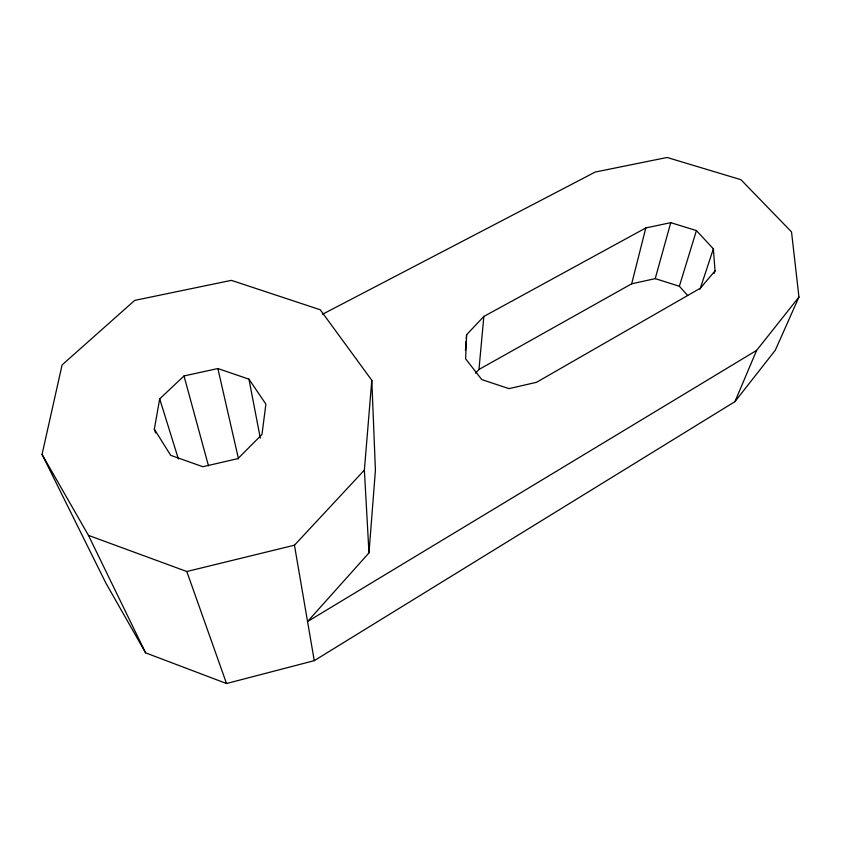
<?xml version="1.0" encoding="UTF-8"?>
<svg xmlns="http://www.w3.org/2000/svg" width="841" height="841" viewBox="0 0 841 841"><rect width="100%" height="100%" fill="white"/><g stroke="black" fill="none" stroke-linecap="round" stroke-linejoin="round"><path stroke-width="1.26" d="M466.608 334.739L465.62 358.834L481.746 379.575L508.984 388.637L536.516 382.308L700.353 288.221L715.039 270.886L713.368 248.862L696.422 230.571L670.75 222.655L645.804 227.943L483.848 316.447L466.608 334.739L466.324 338.66M465.451 350.434L466.124 341.278M798.95 297.052L756.616 350.392L307.554 621.552L368.978 552.894L375.422 470.308L371.806 380.321L320.242 309.761L231.37 280.358L134.718 300.384L62.097 364.92L42.05 454.424L105.85 583.055L145.598 652.847L226.523 683.523L314.261 660.658L734.96 401.63L775.286 350.234L798.95 297.052L791.518 231.906L740.91 179.68L667.092 157.477L595.218 172.048L322.576 314.24M368.978 552.894L364.374 470.098L371.806 380.321M475.564 373.173L478.971 369.472L483.848 316.447M154.334 429.194L159.695 398.876L184.011 375.948L217.872 368.547L248.947 379.165L265.893 404.122L261.971 434.471L237.961 458.608L202.849 466.723L170.691 455.338L154.334 429.194L155.564 432.915M478.971 369.472L631.686 283.795L645.804 227.943M631.686 283.795L655.223 278.634L670.75 222.655M687.686 295.517L679.36 286.234L696.422 230.571M700.027 289.209L713.368 248.862M714.198 273.346L715.039 270.886M734.96 401.63L756.616 350.392M42.05 454.424L88.463 535.381L186.807 571.512L294.455 545.199L364.374 470.098M655.223 278.634L679.36 286.234M88.463 535.381L145.598 652.847M186.807 571.512L226.523 683.523M159.695 398.876L178.397 458.986M184.011 375.948L208.473 465.788M217.872 368.547L238.497 458.871M248.947 379.165L260.321 438.193M294.455 545.199L314.261 660.658"/></g></svg>
